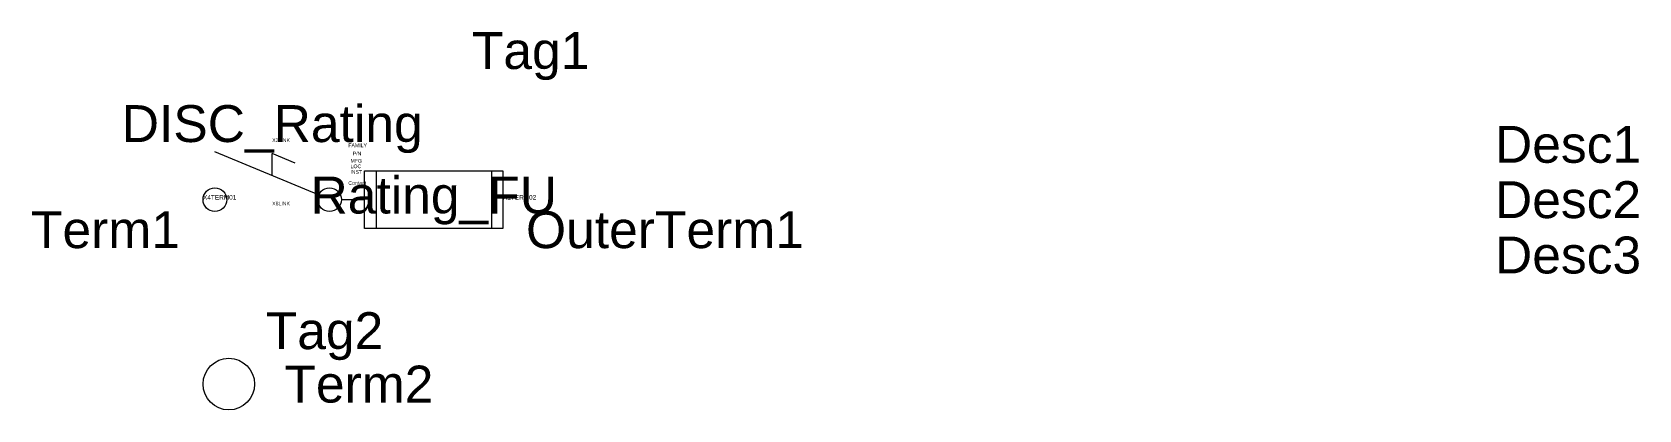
# Model space of a CAD drawing. Header units: inches. Extents: x -0.46 to 3.89, y -0.57 to 0.45.
import ezdxf
from ezdxf.enums import TextEntityAlignment as Align

# ---------------------------------------------------------------- set-up
doc = ezdxf.new("R2010")
doc.units = ezdxf.units.IN
doc.header["$MEASUREMENT"] = 0
doc.styles.add('INERCONNECT TABLES', font='arial.ttf', dxfattribs={"height": 0.1})
doc.styles.add('WD', font='arial.ttf', dxfattribs={"height": 1})

msp = doc.modelspace()

# ---------------------------------------------------------------- linework, layer by layer
for p, q in [((0.3132, 0.0127), (0.0316, 0.1301)), ((0.25, 0.099), (0.1875, 0.125)), ((0.1875, 0.0651), (0.1875, 0.125)), ((0.4375, 0.0781), (0.8125, 0.0781)), ((0.4375, -0.0781), (0.4375, 0.0781)), ((0.4688, 0.0781), (0.4688, -0.0781)), ((0.7812, 0.0781), (0.7812, -0.0781)), ((0.8125, 0.0781), (0.8125, -0.0781)), ((0.375, 0), (0.4375, 0)), ((0.8125, -0.0781), (0.4375, -0.0781))]:
    msp.add_line(p, q)
for centre, radius in [((0.0322, 0), 0.0322), ((0.3428, 0), 0.0322), ((0.0699, -0.4999), 0.0699)]:
    msp.add_circle(centre, radius)

# ---------------------------------------------------------------- texts
at = {"style": 'INERCONNECT TABLES'}
for tag, text, p in [('Tag1', 'DISC', (0.8875, 0.3542)), ('DISC_Rating', '', (0.1875, 0.1562))]:
    msp.add_attdef(tag, text=text, height=0.1, dxfattribs=at).set_placement(p, align=Align.CENTER)
at = {"style": 'INERCONNECT TABLES', "flags": 8}
for tag, p in [('Desc1', (3.5, 0.15)), ('Desc2', (3.5, 0)), ('Desc3', (3.5, -0.15))]:
    msp.add_attdef(tag, text='', height=0.1, dxfattribs=at).set_placement(p, align=Align.MIDDLE_LEFT)
at = {"style": 'WD', "flags": 9}
for tag, p, s, height in [('X2LINK', (0.1875, 0.1562), '', 0.01), ('FAMILY', (0.3937, 0.1423), 'DISC', 0.01), ('Contact', (0.3937, 0.0401), 'NO', 0.01), ('INST', (0.3992, 0.0701), '', 0.01), ('X4TERM01', (0, 0), '', 0.0125), ('X1TERM02', (0.8125, 0), '', 0.0125), ('X8LINK', (0.1875, -0.0156), '', 0.01)]:
    msp.add_attdef(tag, p, s, height=height, dxfattribs=at)
at = {"linetype": 'Continuous', "style": 'WD', "flags": 9}
for tag, p in [('MFG', (0.4153, 0.1004)), ('LOC', (0.4141, 0.0853)), ('P/N', (0.4172, 0.1199))]:
    msp.add_attdef(tag, text='', height=0.01, dxfattribs=at).set_placement(p, align=Align.CENTER)
at = {"style": 'INERCONNECT TABLES', "flags": 8}
msp.add_attdef('Rating_FU', text='', height=0.1, dxfattribs=at).set_placement((0.625, 0), align=Align.MIDDLE)
at = {"linetype": 'Continuous', "style": 'INERCONNECT TABLES', "flags": 8}
msp.add_attdef('Term1', text='', height=0.1, dxfattribs=at).set_placement((-0.0625, -0.0314), align=Align.TOP_RIGHT)
msp.add_attdef('OuterTerm1', text='', height=0.1, dxfattribs=at).set_placement((0.875, -0.0314), align=Align.TOP_LEFT)
for tag, p in [('Tag2', (0.1699, -0.3551)), ('Term2', (0.2205, -0.4999))]:
    msp.add_attdef(tag, text='', height=0.1, dxfattribs=at).set_placement(p, align=Align.MIDDLE_LEFT)

doc.saveas('drawing.dxf')
